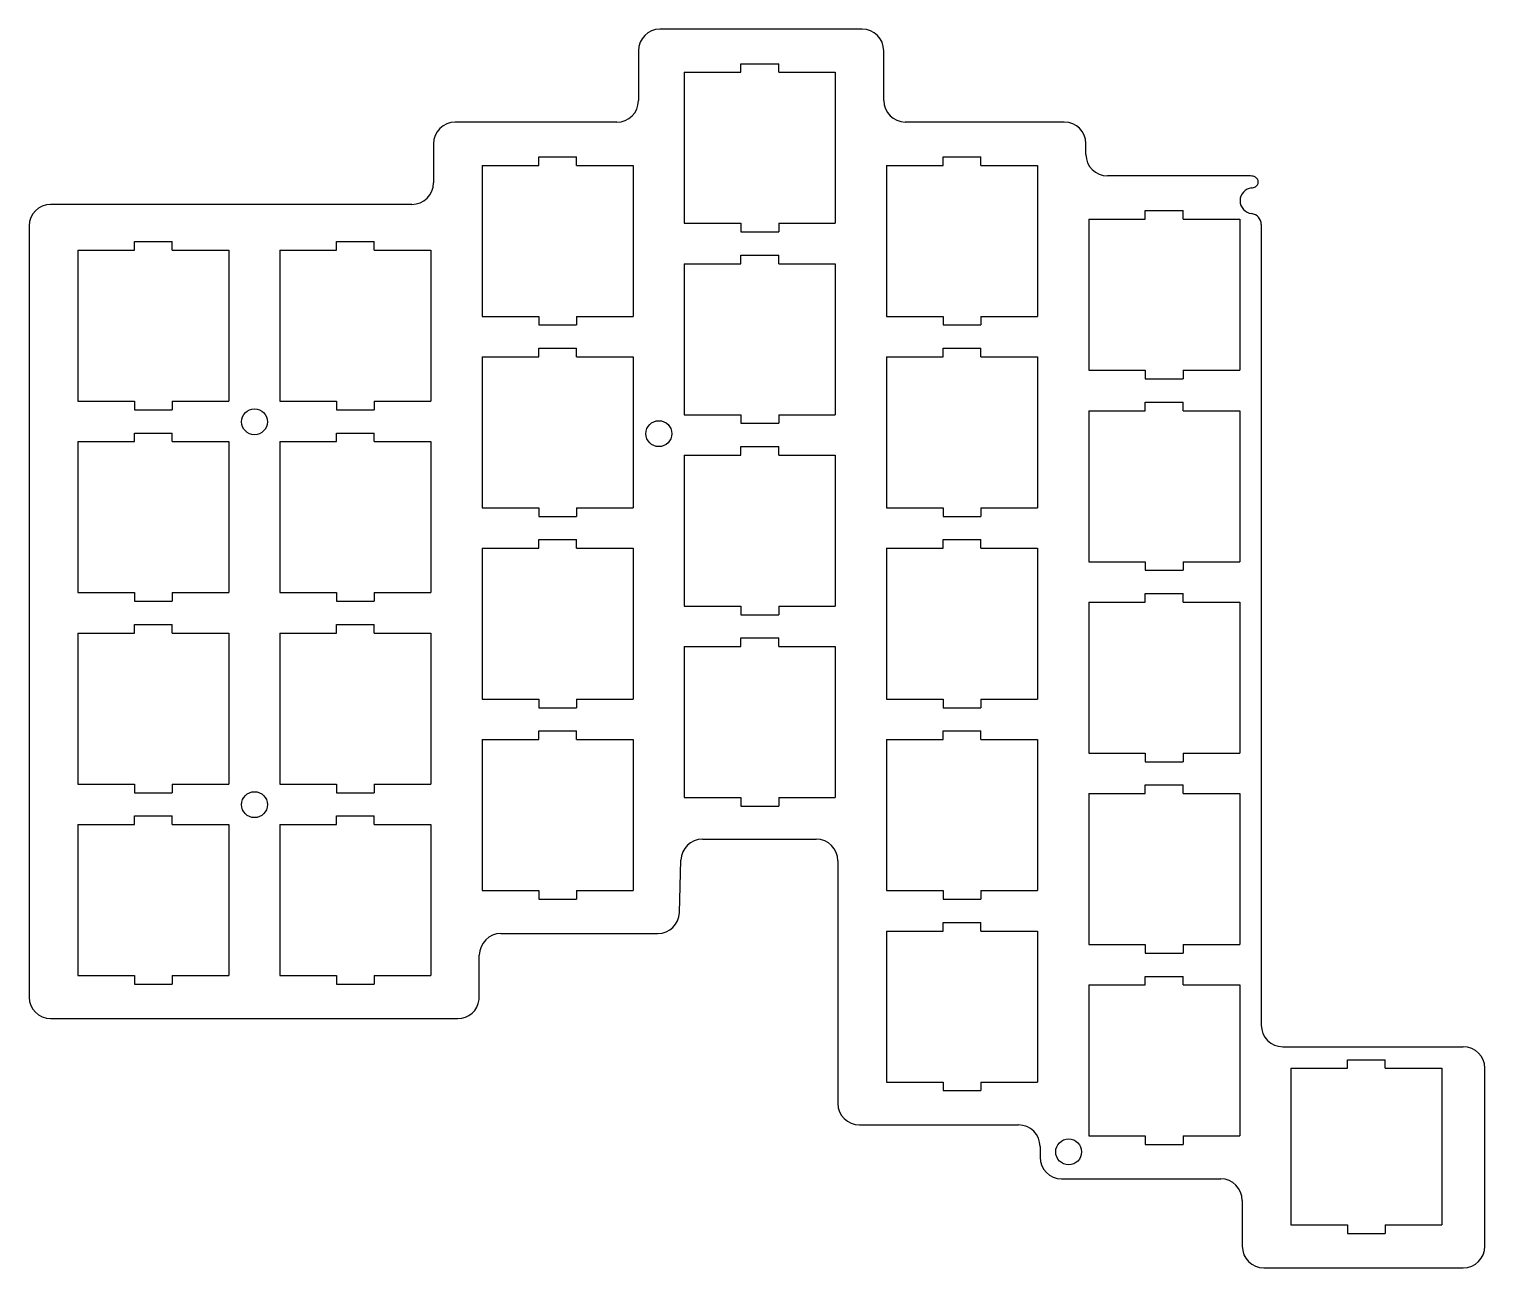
# Model space of a CAD drawing. Extents: x -68 to 68, y -57 to 57.
import ezdxf

# ---------------------------------------------------------------- set-up
doc = ezdxf.new("R2010")
doc.units = 0
doc.layers.add('VISIBLE', color=7, linetype='CONTINUOUS')

msp = doc.modelspace()

# ---------------------------------------------------------------- linework, layer by layer
at = {"layer": 'VISIBLE'}
for p, q in [((9.75, 57.43), (-8.99, 57.43)), ((-11, 55.43), (-11, 50.8)), ((11.75, 50.82), (11.75, 55.43)), ((-1.49, 53.43), (-1.49, 54.23)), ((-1.49, 54.23), (2.01, 54.23)), ((2.01, 53.43), (2.01, 54.23)), ((-6.74, 53.43), (-6.74, 39.43)), ((-6.74, 53.43), (-1.49, 53.43)), ((2.01, 53.43), (7.26, 53.43)), ((7.26, 53.43), (7.26, 39.43)), ((-13, 48.8), (-27.99, 48.8)), ((28.5, 48.82), (13.75, 48.82)), ((-30, 46.8), (-30, 43.18)), ((30.5, 45.82), (30.5, 46.82)), ((-25.49, 44.8), (-25.49, 30.8)), ((-25.49, 44.8), (-20.24, 44.8)), ((-20.24, 44.8), (-20.24, 45.6)), ((-20.24, 45.6), (-16.74, 45.6)), ((-16.74, 44.8), (-16.74, 45.6)), ((-16.74, 44.8), (-11.49, 44.8)), ((-11.49, 44.8), (-11.49, 30.8)), ((12.01, 44.8), (12.01, 30.8)), ((12.01, 44.8), (17.26, 44.8)), ((17.26, 44.8), (17.26, 45.6)), ((17.26, 45.6), (20.76, 45.6)), ((20.76, 44.8), (20.76, 45.6)), ((20.76, 44.8), (26.01, 44.8)), ((26.01, 44.8), (26.01, 30.8)), ((45.76, 43.82), (32.5, 43.82)), ((-32, 41.18), (-65.49, 41.18)), ((36.01, 39.8), (36.01, 40.6)), ((36.01, 40.6), (39.51, 40.6)), ((39.51, 39.8), (39.51, 40.6)), ((-67.5, 39.18), (-67.5, -32.32)), ((-6.74, 39.43), (-1.49, 39.43)), ((-1.49, 39.43), (-1.49, 38.63)), ((2.01, 39.43), (7.26, 39.43)), ((2.01, 39.43), (2.01, 38.63)), ((30.76, 39.8), (30.76, 25.8)), ((30.76, 39.8), (36.01, 39.8)), ((39.51, 39.8), (44.76, 39.8)), ((44.76, 39.8), (44.76, 25.8)), ((46.76, 39.33), (46.76, -34.93)), ((-1.49, 38.63), (2.01, 38.63)), ((-62.99, 36.93), (-62.99, 22.93)), ((-62.99, 36.93), (-57.74, 36.93)), ((-57.74, 36.93), (-57.74, 37.73)), ((-57.74, 37.73), (-54.24, 37.73)), ((-54.24, 36.93), (-54.24, 37.73)), ((-54.24, 36.93), (-48.99, 36.93)), ((-48.99, 36.93), (-48.99, 22.93)), ((-44.24, 36.93), (-44.24, 22.93)), ((-44.24, 36.93), (-38.99, 36.93)), ((-38.99, 36.93), (-38.99, 37.73)), ((-38.99, 37.73), (-35.49, 37.73)), ((-35.49, 36.93), (-35.49, 37.73)), ((-35.49, 36.93), (-30.24, 36.93)), ((-30.24, 36.93), (-30.24, 22.93)), ((-1.49, 35.68), (-1.49, 36.48)), ((-1.49, 36.48), (2.01, 36.48)), ((2.01, 35.68), (2.01, 36.48)), ((-6.74, 35.68), (-6.74, 21.68)), ((-6.74, 35.68), (-1.49, 35.68)), ((2.01, 35.68), (7.26, 35.68)), ((7.26, 35.68), (7.26, 21.68)), ((-25.49, 30.8), (-20.24, 30.8)), ((-20.24, 30.8), (-20.24, 30)), ((-20.24, 30), (-16.74, 30)), ((-16.74, 30.8), (-11.49, 30.8)), ((-16.74, 30.8), (-16.74, 30)), ((12.01, 30.8), (17.26, 30.8)), ((17.26, 30.8), (17.26, 30)), ((17.26, 30), (20.76, 30)), ((20.76, 30.8), (26.01, 30.8)), ((20.76, 30.8), (20.76, 30)), ((-25.49, 27.05), (-25.49, 13.05)), ((-25.49, 27.05), (-20.24, 27.05)), ((-20.24, 27.05), (-20.24, 27.85)), ((-20.24, 27.85), (-16.74, 27.85)), ((-16.74, 27.05), (-16.74, 27.85)), ((-16.74, 27.05), (-11.49, 27.05)), ((-11.49, 27.05), (-11.49, 13.05)), ((12.01, 27.05), (12.01, 13.05)), ((12.01, 27.05), (17.26, 27.05)), ((17.26, 27.05), (17.26, 27.85)), ((17.26, 27.85), (20.76, 27.85)), ((20.76, 27.05), (20.76, 27.85)), ((20.76, 27.05), (26.01, 27.05)), ((26.01, 27.05), (26.01, 13.05)), ((30.76, 25.8), (36.01, 25.8)), ((36.01, 25.8), (36.01, 25)), ((39.51, 25.8), (44.76, 25.8)), ((39.51, 25.8), (39.51, 25)), ((36.01, 25), (39.51, 25)), ((-62.99, 22.93), (-57.74, 22.93)), ((-57.74, 22.93), (-57.74, 22.13)), ((-57.74, 22.13), (-54.24, 22.13)), ((-54.24, 22.93), (-48.99, 22.93)), ((-54.24, 22.93), (-54.24, 22.13)), ((-44.24, 22.93), (-38.99, 22.93)), ((-38.99, 22.93), (-38.99, 22.13)), ((-38.99, 22.13), (-35.49, 22.13)), ((-35.49, 22.93), (-30.24, 22.93)), ((-35.49, 22.93), (-35.49, 22.13)), ((-6.74, 21.68), (-1.49, 21.68)), ((-1.49, 21.68), (-1.49, 20.88)), ((2.01, 21.68), (7.26, 21.68)), ((2.01, 21.68), (2.01, 20.88)), ((30.76, 22.05), (30.76, 8.05)), ((30.76, 22.05), (36.01, 22.05)), ((36.01, 22.05), (36.01, 22.85)), ((36.01, 22.85), (39.51, 22.85)), ((39.51, 22.05), (39.51, 22.85)), ((39.51, 22.05), (44.76, 22.05)), ((44.76, 22.05), (44.76, 8.05)), ((-1.49, 20.88), (2.01, 20.88)), ((-62.99, 19.18), (-62.99, 5.18)), ((-62.99, 19.18), (-57.74, 19.18)), ((-57.74, 19.18), (-57.74, 19.98)), ((-57.74, 19.98), (-54.24, 19.98)), ((-54.24, 19.18), (-54.24, 19.98)), ((-54.24, 19.18), (-48.99, 19.18)), ((-48.99, 19.18), (-48.99, 5.18)), ((-44.24, 19.18), (-44.24, 5.18)), ((-44.24, 19.18), (-38.99, 19.18)), ((-38.99, 19.18), (-38.99, 19.98)), ((-38.99, 19.98), (-35.49, 19.98)), ((-35.49, 19.18), (-35.49, 19.98)), ((-35.49, 19.18), (-30.24, 19.18)), ((-30.24, 19.18), (-30.24, 5.18)), ((-6.74, 17.93), (-6.74, 3.93)), ((-6.74, 17.93), (-1.49, 17.93)), ((-1.49, 17.93), (-1.49, 18.73)), ((-1.49, 18.73), (2.01, 18.73)), ((2.01, 17.93), (2.01, 18.73)), ((2.01, 17.93), (7.26, 17.93)), ((7.26, 17.93), (7.26, 3.93)), ((-25.49, 13.05), (-20.24, 13.05)), ((-20.24, 13.05), (-20.24, 12.25)), ((-20.24, 12.25), (-16.74, 12.25)), ((-16.74, 13.05), (-16.74, 12.25)), ((-16.74, 13.05), (-11.49, 13.05)), ((12.01, 13.05), (17.26, 13.05)), ((17.26, 13.05), (17.26, 12.25)), ((17.26, 12.25), (20.76, 12.25)), ((20.76, 13.05), (26.01, 13.05)), ((20.76, 13.05), (20.76, 12.25)), ((-20.24, 9.3), (-20.24, 10.1)), ((-20.24, 10.1), (-16.74, 10.1)), ((-16.74, 9.3), (-16.74, 10.1)), ((17.26, 9.3), (17.26, 10.1)), ((17.26, 10.1), (20.76, 10.1)), ((20.76, 9.3), (20.76, 10.1)), ((-25.49, 9.3), (-25.49, -4.7)), ((-25.49, 9.3), (-20.24, 9.3)), ((-16.74, 9.3), (-11.49, 9.3)), ((-11.49, 9.3), (-11.49, -4.7)), ((12.01, 9.3), (12.01, -4.7)), ((12.01, 9.3), (17.26, 9.3)), ((20.76, 9.3), (26.01, 9.3)), ((26.01, 9.3), (26.01, -4.7)), ((30.76, 8.05), (36.01, 8.05)), ((36.01, 8.05), (36.01, 7.25)), ((36.01, 7.25), (39.51, 7.25)), ((39.51, 8.05), (44.76, 8.05)), ((39.51, 8.05), (39.51, 7.25)), ((-62.99, 5.18), (-57.74, 5.18)), ((-57.74, 5.18), (-57.74, 4.38)), ((-57.74, 4.38), (-54.24, 4.38)), ((-54.24, 5.18), (-48.99, 5.18)), ((-54.24, 5.18), (-54.24, 4.38)), ((-44.24, 5.18), (-38.99, 5.18)), ((-38.99, 5.18), (-38.99, 4.38)), ((-38.99, 4.38), (-35.49, 4.38)), ((-35.49, 5.18), (-30.24, 5.18)), ((-35.49, 5.18), (-35.49, 4.38)), ((30.76, 4.3), (30.76, -9.7)), ((30.76, 4.3), (36.01, 4.3)), ((36.01, 4.3), (36.01, 5.1)), ((36.01, 5.1), (39.51, 5.1)), ((39.51, 4.3), (39.51, 5.1)), ((39.51, 4.3), (44.76, 4.3)), ((44.76, 4.3), (44.76, -9.7)), ((-6.74, 3.93), (-1.49, 3.93)), ((-1.49, 3.93), (-1.49, 3.13)), ((-1.49, 3.13), (2.01, 3.13)), ((2.01, 3.93), (7.26, 3.93)), ((2.01, 3.93), (2.01, 3.13)), ((-62.99, 1.43), (-62.99, -12.57)), ((-62.99, 1.43), (-57.74, 1.43)), ((-57.74, 1.43), (-57.74, 2.23)), ((-57.74, 2.23), (-54.24, 2.23)), ((-54.24, 1.43), (-54.24, 2.23)), ((-54.24, 1.43), (-48.99, 1.43)), ((-48.99, 1.43), (-48.99, -12.57)), ((-44.24, 1.43), (-44.24, -12.57)), ((-44.24, 1.43), (-38.99, 1.43)), ((-38.99, 1.43), (-38.99, 2.23)), ((-38.99, 2.23), (-35.49, 2.23)), ((-35.49, 1.43), (-35.49, 2.23)), ((-35.49, 1.43), (-30.24, 1.43)), ((-30.24, 1.43), (-30.24, -12.57)), ((-6.74, 0.18), (-6.74, -13.82)), ((-6.74, 0.18), (-1.49, 0.18)), ((-1.49, 0.18), (-1.49, 0.98)), ((-1.49, 0.98), (2.01, 0.98)), ((2.01, 0.18), (2.01, 0.98)), ((2.01, 0.18), (7.26, 0.18)), ((7.26, 0.18), (7.26, -13.82)), ((-25.49, -4.7), (-20.24, -4.7)), ((-20.24, -4.7), (-20.24, -5.5)), ((-16.74, -4.7), (-16.74, -5.5)), ((-16.74, -4.7), (-11.49, -4.7)), ((12.01, -4.7), (17.26, -4.7)), ((17.26, -4.7), (17.26, -5.5)), ((20.76, -4.7), (26.01, -4.7)), ((20.76, -4.7), (20.76, -5.5)), ((-20.24, -5.5), (-16.74, -5.5)), ((17.26, -5.5), (20.76, -5.5)), ((-20.24, -8.45), (-20.24, -7.65)), ((-20.24, -7.65), (-16.74, -7.65)), ((-16.74, -8.45), (-16.74, -7.65)), ((17.26, -8.45), (17.26, -7.65)), ((17.26, -7.65), (20.76, -7.65)), ((20.76, -8.45), (20.76, -7.65)), ((-25.49, -8.45), (-25.49, -22.45)), ((-25.49, -8.45), (-20.24, -8.45)), ((-16.74, -8.45), (-11.49, -8.45)), ((-11.49, -8.45), (-11.49, -22.45)), ((12.01, -8.45), (12.01, -22.45)), ((12.01, -8.45), (17.26, -8.45)), ((20.76, -8.45), (26.01, -8.45)), ((26.01, -8.45), (26.01, -22.45)), ((30.76, -9.7), (36.01, -9.7)), ((36.01, -9.7), (36.01, -10.5)), ((36.01, -10.5), (39.51, -10.5)), ((39.51, -9.7), (44.76, -9.7)), ((39.51, -9.7), (39.51, -10.5)), ((-62.99, -12.57), (-57.74, -12.57)), ((-57.74, -12.57), (-57.74, -13.37)), ((-57.74, -13.37), (-54.24, -13.37)), ((-54.24, -12.57), (-48.99, -12.57)), ((-54.24, -12.57), (-54.24, -13.37)), ((-44.24, -12.57), (-38.99, -12.57)), ((-38.99, -12.57), (-38.99, -13.37)), ((-38.99, -13.37), (-35.49, -13.37)), ((-35.49, -12.57), (-30.24, -12.57)), ((-35.49, -12.57), (-35.49, -13.37)), ((30.76, -13.45), (30.76, -27.45)), ((30.76, -13.45), (36.01, -13.45)), ((36.01, -13.45), (36.01, -12.65)), ((36.01, -12.65), (39.51, -12.65)), ((39.51, -13.45), (39.51, -12.65)), ((39.51, -13.45), (44.76, -13.45)), ((44.76, -13.45), (44.76, -27.45)), ((-6.74, -13.82), (-1.49, -13.82)), ((-1.49, -13.82), (-1.49, -14.62)), ((-1.49, -14.62), (2.01, -14.62)), ((2.01, -13.82), (7.26, -13.82)), ((2.01, -13.82), (2.01, -14.62)), ((-57.74, -16.32), (-57.74, -15.52)), ((-57.74, -15.52), (-54.24, -15.52)), ((-54.24, -16.32), (-54.24, -15.52)), ((-38.99, -16.32), (-38.99, -15.52)), ((-38.99, -15.52), (-35.49, -15.52)), ((-35.49, -16.32), (-35.49, -15.52)), ((-62.99, -16.32), (-62.99, -30.32)), ((-62.99, -16.32), (-57.74, -16.32)), ((-54.24, -16.32), (-48.99, -16.32)), ((-48.99, -16.32), (-48.99, -30.32)), ((-44.24, -16.32), (-44.24, -30.32)), ((-44.24, -16.32), (-38.99, -16.32)), ((-35.49, -16.32), (-30.24, -16.32)), ((-30.24, -16.32), (-30.24, -30.32)), ((-5.06, -17.68), (5.5, -17.68)), ((-7.19, -24.49), (-7.06, -19.63)), ((7.5, -19.68), (7.5, -42.18)), ((-25.49, -22.45), (-20.24, -22.45)), ((-20.24, -22.45), (-20.24, -23.25)), ((-16.74, -22.45), (-16.74, -23.25)), ((-16.74, -22.45), (-11.49, -22.45)), ((12.01, -22.45), (17.26, -22.45)), ((17.26, -22.45), (17.26, -23.25)), ((20.76, -22.45), (26.01, -22.45)), ((20.76, -22.45), (20.76, -23.25)), ((-20.24, -23.25), (-16.74, -23.25)), ((17.26, -23.25), (20.76, -23.25)), ((17.26, -26.2), (17.26, -25.4)), ((17.26, -25.4), (20.76, -25.4)), ((20.76, -26.2), (20.76, -25.4)), ((-23.75, -26.43), (-9.19, -26.43)), ((12.01, -26.2), (12.01, -40.2)), ((12.01, -26.2), (17.26, -26.2)), ((20.76, -26.2), (26.01, -26.2)), ((26.01, -26.2), (26.01, -40.2)), ((30.76, -27.45), (36.01, -27.45)), ((36.01, -27.45), (36.01, -28.25)), ((36.01, -28.25), (39.51, -28.25)), ((39.51, -27.45), (44.76, -27.45)), ((39.51, -27.45), (39.51, -28.25)), ((-25.76, -32.55), (-25.75, -28.43)), ((-62.99, -30.32), (-57.74, -30.32)), ((-57.74, -30.32), (-57.74, -31.12)), ((-54.24, -30.32), (-48.99, -30.32)), ((-54.24, -30.32), (-54.24, -31.12)), ((-44.24, -30.32), (-38.99, -30.32)), ((-38.99, -30.32), (-38.99, -31.12)), ((-35.49, -30.32), (-30.24, -30.32)), ((-35.49, -30.32), (-35.49, -31.12)), ((36.01, -31.2), (36.01, -30.4)), ((36.01, -30.4), (39.51, -30.4)), ((39.51, -31.2), (39.51, -30.4)), ((-57.74, -31.12), (-54.24, -31.12)), ((-38.99, -31.12), (-35.49, -31.12)), ((30.76, -31.2), (30.76, -45.2)), ((30.76, -31.2), (36.01, -31.2)), ((39.51, -31.2), (44.76, -31.2)), ((44.76, -31.2), (44.76, -45.2)), ((-65.49, -34.32), (-27.75, -34.32)), ((48.76, -36.93), (65.5, -36.93)), ((49.5, -38.93), (49.5, -53.45)), ((49.5, -38.93), (54.75, -38.93)), ((54.75, -38.93), (54.75, -38.13)), ((54.75, -38.13), (58.25, -38.13)), ((58.25, -38.93), (58.25, -38.13)), ((58.25, -38.93), (63.5, -38.93)), ((63.5, -38.93), (63.5, -53.45)), ((67.5, -55.43), (67.5, -38.93)), ((12.01, -40.2), (17.26, -40.2)), ((17.26, -40.2), (17.26, -41)), ((20.76, -40.2), (26.01, -40.2)), ((20.76, -40.2), (20.76, -41)), ((17.26, -41), (20.76, -41)), ((9.51, -44.18), (24.25, -44.18)), ((30.76, -45.2), (36.01, -45.2)), ((36.01, -45.2), (36.01, -46)), ((39.51, -45.2), (44.76, -45.2)), ((39.51, -45.2), (39.51, -46)), ((26.25, -46.18), (26.25, -47.18)), ((36.01, -46), (39.51, -46)), ((28.26, -49.18), (43, -49.18)), ((45, -51.18), (45, -55.43)), ((49.5, -53.45), (54.75, -53.45)), ((54.75, -53.45), (54.75, -54.25)), ((58.25, -53.45), (58.25, -54.25)), ((58.25, -53.45), (63.5, -53.45)), ((54.75, -54.25), (58.25, -54.25)), ((47.01, -57.43), (65.5, -57.43))]:
    msp.add_line(p, q, dxfattribs=at)
for centre in [(-46.6, 21.02), (-9.1, 19.92), (-46.6, -14.48), (28.9, -46.68)]:
    msp.add_circle(centre, 1.2, dxfattribs=at)
for centre, radius, start, end in [((-9, 55.43), 2, 90, 180), ((-8.99, 55.43), 2, 90, 90.4051), ((9.75, 55.43), 2, 0, 90), ((-13, 50.8), 2, 270, 0), ((13.75, 50.82), 2, 180, 270), ((-28, 46.8), 2, 90, 180), ((-27.99, 46.8), 2, 90, 90.4051), ((28.5, 46.82), 2, 0, 90), ((32.5, 45.82), 2, 180, 270), ((45.76, 42.82), 1, 62.5385, 90), ((45.99, 43.26), 0.5, 297.4615, 62.5385), ((-32, 43.18), 2, 270, 0), ((46, 41.52), 1.2, 96.1544, 263.8456), ((45.76, 43.7), 1, 276.1544, 297.4615), ((-65.5, 39.18), 2, 90, 180), ((-65.49, 39.18), 2, 90, 90.4051), ((45.76, 39.33), 1, 0, 83.8456), ((-5.06, -19.68), 2, 89.9998, 178.3635), ((5.5, -19.68), 2, 0, 90), ((-9.19, -24.43), 2, 270, 358.3633), ((-23.74, -28.44), 2.01, 90.1967, 179.8033), ((-65.5, -32.32), 2, 180, 270), ((-27.75, -32.32), 2, 270, 353.1822), ((-65.49, -32.32), 2, 269.5949, 270), ((48.76, -34.93), 2, 180, 270), ((65.5, -38.93), 2, 0, 90), ((9.5, -42.18), 2, 180, 270), ((9.51, -42.18), 2, 269.5949, 270), ((24.25, -46.18), 2, 0, 90), ((28.25, -47.18), 2, 180, 270), ((28.26, -47.18), 2, 269.5949, 270), ((43, -51.18), 2, 0, 90), ((47, -55.43), 2, 180, 270), ((65.5, -55.43), 2, 270, 0), ((47.01, -55.43), 2, 269.5949, 270)]:
    msp.add_arc(centre, radius, start, end, dxfattribs=at)

doc.saveas('drawing.dxf')
